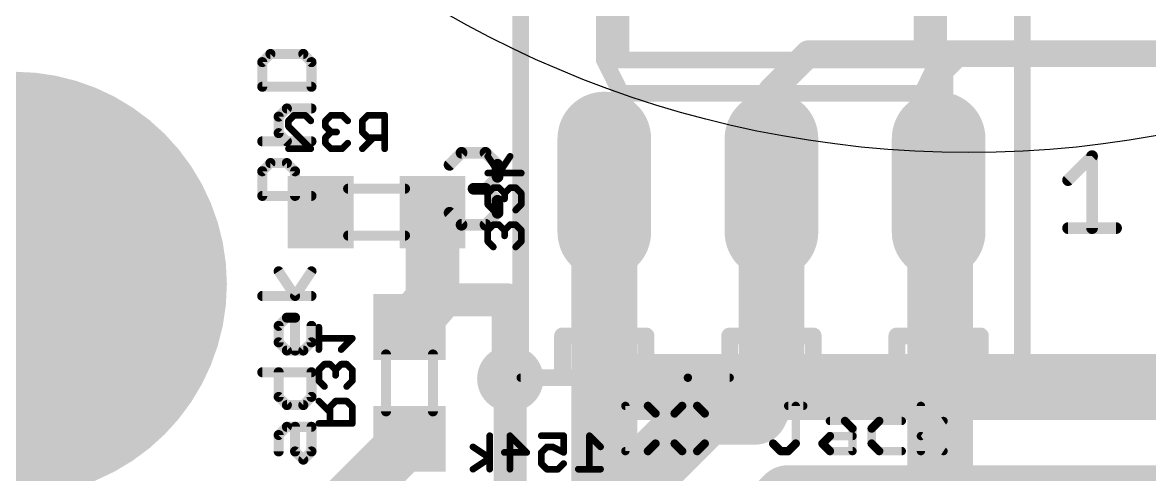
# Model space of a CAD drawing. Header units: inches. Extents: x -5 to 142, y -3 to 122.
# Drawn here: x 6.62 to 23.74, y 73.11 to 79.97 of the extents above; entities that cross this region are included whole.
import ezdxf

# ---------------------------------------------------------------- set-up
doc = ezdxf.new("R2010")
doc.units = ezdxf.units.IN
doc.header["$MEASUREMENT"] = 0
for name, color, linetype in [('1', 22, 'Continuous'), ('15', 22, 'Continuous'), ('16', 175, 'Continuous'), ('17', 82, 'Continuous'), ('18', 82, 'Continuous'), ('2', 175, 'Continuous'), ('21', 253, 'Continuous'), ('26', 253, 'Continuous'), ('27', 253, 'Continuous'), ('28', 253, 'Continuous'), ('51', 253, 'Continuous'), ('52', 253, 'Continuous')]:
    doc.layers.add(name, color=color, linetype=linetype)

# ---------------------------------------------------------------- blocks, each defined once
blk = doc.blocks.new('RECT')
blk.add_solid([(-0.5, -0.5), (0.5, -0.5), (-0.5, 0.5), (0.5, 0.5)])
blk = doc.blocks.new('LONGP100')
at = {"const_width": 1}
blk.add_lwpolyline([(-0.5, 0), (0.5, 0)], dxfattribs=at)
at = {"const_width": 0.5}
for points in [[(-0.5, 0.25, 1), (-0.5, -0.25)], [(0.5, -0.25, 1), (0.5, 0.25)]]:
    blk.add_lwpolyline(points, format="xyb", dxfattribs=at)
blk = doc.blocks.new('ROUNDP')
at = {"const_width": 0.5}
blk.add_lwpolyline([(0, -0.25, 1), (0, 0.25, 1), (0, -0.25)], format="xyb", dxfattribs=at)
blk = doc.blocks.new('ROUNDV')
at = {"const_width": 0.5}
blk.add_lwpolyline([(0, -0.25, 1), (0, 0.25, 1), (0, -0.25)], format="xyb", dxfattribs=at)

msp = doc.modelspace()

# ---------------------------------------------------------------- linework, layer by layer
msp.add_circle((21, 94), 16)
at = {"layer": '1', "const_width": 1}
for points in [[(15.46, 77.5), (15.46, 74.25)], [(15.6475, 74.4375), (15.46, 74.25)], [(39.1875, 74.4375), (15.6475, 74.4375)], [(15.46, 74.25), (15.46, 41.165)], [(18.25, 72.75), (18, 72.5)], [(31.4375, 72.75), (18.25, 72.75)]]:
    msp.add_lwpolyline(points, dxfattribs=at)
at = {"layer": '1', "const_width": 0.5}
for points in [[(15.71, 77.5, 1), (15.21, 77.5)], [(15.6475, 74.6875, 1), (15.6475, 74.1875)], [(15.8243, 74.2607, 1), (15.4707, 74.6143)], [(15.71, 74.25, 1), (15.21, 74.25)], [(15.2832, 74.4268, 1), (15.6368, 74.0732)], [(15.21, 74.25, 1), (15.71, 74.25)], [(18.25, 73, 1), (18.25, 72.5)], [(18.4268, 72.5732, 1), (18.0732, 72.9268)]]:
    msp.add_lwpolyline(points, format="xyb", dxfattribs=at)
at = {"layer": '15'}
for points, const_width in [([(20.8125, 79.5), (20.5625, 79.25)], 0.4064), ([(45.875, 79.5), (20.8125, 79.5)], 0.4064), ([(20.5625, 79.25), (20.5625, 77.5225)], 0.4064), ([(20.5625, 77.5225), (20.54, 77.5)], 0.4064), ([(14.0312, 66.7188), (14.0312, 74.5625)], 0.5)]:
    msp.add_lwpolyline(points, dxfattribs=dict(at, const_width=const_width))
for points, const_width in [([(20.8125, 79.6016, 1), (20.8125, 79.3984)], 0.2032), ([(20.8843, 79.4282, 1), (20.7407, 79.5718)], 0.2032), ([(20.6641, 79.25, 1), (20.4609, 79.25)], 0.2032), ([(20.4907, 79.3218, 1), (20.6343, 79.1782)], 0.2032), ([(20.4682, 77.5718, 1), (20.6118, 77.4282)], 0.2032), ([(20.4609, 77.5225, 1), (20.6641, 77.5225)], 0.2032), ([(20.6343, 77.4507, 1), (20.4907, 77.5943)], 0.2032), ([(14.1562, 74.5625, 1), (13.9062, 74.5625)], 0.25)]:
    msp.add_lwpolyline(points, format="xyb", dxfattribs=dict(at, const_width=const_width))
at = {"layer": '16'}
for points, const_width in [([(12.85, 77.0938), (12.85, 75.7625)], 0.8128), ([(12.85, 75.7625), (12.5, 75.35)], 0.8128), ([(13.9813, 75.7625), (12.85, 75.7625)], 0.5), ([(14, 75.6875), (13.9813, 75.7625)], 0.5), ([(14, 74.5938), (14, 75.6875)], 0.5), ([(14.0312, 74.5625), (14, 74.5938)], 0.5), ([(11.25, 72.4), (12.5, 73.65)], 0.8128)]:
    msp.add_lwpolyline(points, dxfattribs=dict(at, const_width=const_width))
for points, const_width in [([(13.0532, 77.0938, 1), (12.6468, 77.0938)], 0.4064), ([(13.0049, 75.631, 1), (12.6951, 75.894)], 0.4064), ([(12.6468, 75.7625, 1), (13.0532, 75.7625)], 0.4064), ([(12.85, 75.8875, 1), (12.85, 75.6375)], 0.25), ([(14.1025, 75.7928, 1), (13.86, 75.7322)], 0.25), ([(14.125, 75.6875, 1), (13.875, 75.6875)], 0.25), ([(13.9813, 75.6375, 1), (13.9813, 75.8875)], 0.25), ([(12.3451, 75.4815, 1), (12.6549, 75.2185)], 0.4064), ([(13.8787, 75.6572, 1), (14.1213, 75.7178)], 0.25), ([(14.0884, 74.6821, 1), (13.9116, 74.5054)], 0.25), ([(13.875, 74.5938, 1), (14.125, 74.5938)], 0.25), ([(13.9429, 74.4741, 1), (14.1196, 74.6509)], 0.25), ([(12.6437, 73.5063, 1), (12.3563, 73.7937)], 0.4064)]:
    msp.add_lwpolyline(points, format="xyb", dxfattribs=dict(at, const_width=const_width))
at = {"layer": '2'}
for points, const_width in [([(18, 78.9375), (18.5625, 79.5)], 0.4064), ([(18.5625, 79.5), (45.875, 79.5)], 0.4064), ([(18, 78.9375), (18, 77.5)], 0.4064), ([(18, 74.5625), (18, 77.5)], 1), ([(20.5625, 77.4775), (20.54, 77.5)], 1), ([(20.5625, 64.4375), (20.5625, 77.4775)], 1), ([(17.75, 74.0625), (18, 74.5625)], 1), ([(10.04, 67.1025), (17, 74.0625)], 1), ([(17, 74.0625), (17.75, 74.0625)], 1)]:
    msp.add_lwpolyline(points, dxfattribs=dict(at, const_width=const_width))
for points, const_width in [([(18.5625, 79.6016, 1), (18.5625, 79.3984)], 0.2032), ([(18.6343, 79.4282, 1), (18.4907, 79.5718)], 0.2032), ([(18.1016, 78.9375, 1), (17.8984, 78.9375)], 0.2032), ([(17.9282, 79.0093, 1), (18.0718, 78.8657)], 0.2032), ([(18.25, 77.5, 1), (17.75, 77.5)], 0.5), ([(20.7168, 77.6768, 1), (20.3632, 77.3232)], 0.5), ([(20.8125, 77.4775, 1), (20.3125, 77.4775)], 0.5), ([(20.3857, 77.3007, 1), (20.7393, 77.6543)], 0.5), ([(17.8984, 77.5, 1), (18.1016, 77.5)], 0.2032), ([(18.2236, 74.4507, 1), (17.7764, 74.6743)], 0.5), ([(17.75, 74.5625, 1), (18.25, 74.5625)], 0.5), ([(17, 74.3125, 1), (17, 73.8125)], 0.5), ([(17.1768, 73.8857, 1), (16.8232, 74.2393)], 0.5), ([(17.75, 73.8125, 1), (17.75, 74.3125)], 0.5), ([(17.5264, 74.1743, 1), (17.9736, 73.9507)], 0.5)]:
    msp.add_lwpolyline(points, format="xyb", dxfattribs=dict(at, const_width=const_width))
at = {"layer": '21'}
for points, const_width in [([(14.19, 77.5), (14.19, 80.421)], 0.254), ([(15.46, 79.405), (15.46, 80.421)], 0.254), ([(15.714, 80.421), (15.714, 79.405)], 0.254), ([(20.286, 80.421), (20.286, 79.405)], 0.254), ([(20.54, 79.405), (20.54, 80.421)], 0.254), ([(21.81, 77.5), (21.81, 80.421)], 0.254), ([(15.46, 79.405), (15.714, 79.405)], 0.254), ([(15.46, 79.405), (15.714, 78.897)], 0.254), ([(15.714, 79.405), (20.286, 79.405)], 0.254), ([(20.286, 79.405), (20.54, 79.405)], 0.254), ([(20.286, 78.897), (20.54, 79.405)], 0.254), ([(15.714, 78.897), (20.286, 78.897)], 0.254), ([(13.109, 77.8125), (13.2912, 77.9947)], 0.1778), ([(13.2912, 77.9947), (13.6556, 77.9947)], 0.1778), ([(13.6556, 77.9947), (13.8378, 77.8125)], 0.1778), ([(22.507, 77.5796), (22.8714, 77.9439)], 0.1778), ([(22.8714, 77.9439), (22.8714, 76.8508)], 0.1778), ([(13.8378, 77.8125), (13.8378, 77.6304)], 0.1778), ([(13.8378, 77.6304), (13.6556, 77.4482)], 0.1778), ([(14.19, 77.5), (14.19, 74.579)], 0.254), ([(21.81, 77.5), (21.81, 74.579)], 0.254), ([(13.6556, 77.4482), (13.4734, 77.4482)], 0.1778), ([(13.6556, 77.4482), (13.8378, 77.266)], 0.1778), ([(13.8378, 77.266), (13.8378, 77.0838)], 0.1778), ([(13.2912, 76.9016), (13.109, 77.0838)], 0.1778), ([(13.8378, 77.0838), (13.6556, 76.9016)], 0.1778), ([(13.6556, 76.9016), (13.2912, 76.9016)], 0.1778), ([(22.507, 76.8508), (23.2358, 76.8508)], 0.1778), ([(14.825, 74.579), (14.825, 75.214)], 0.254), ([(14.825, 75.214), (16.095, 75.214)], 0.254), ([(16.095, 75.214), (16.095, 74.579)], 0.254), ([(17.365, 74.579), (17.365, 75.214)], 0.254), ([(17.365, 75.214), (18.635, 75.214)], 0.254), ([(18.635, 75.214), (18.635, 74.579)], 0.254), ([(19.905, 74.579), (19.905, 75.214)], 0.254), ([(19.905, 75.214), (21.175, 75.214)], 0.254), ([(21.175, 75.214), (21.175, 74.579)], 0.254), ([(14.444, 74.579), (14.825, 74.579)], 0.254), ([(16.095, 74.579), (14.825, 74.579)], 0.254), ([(16.095, 74.579), (17.365, 74.579)], 0.254), ([(18.635, 74.579), (17.365, 74.579)], 0.254), ([(18.635, 74.579), (19.905, 74.579)], 0.254), ([(21.175, 74.579), (19.905, 74.579)], 0.254), ([(21.175, 74.579), (21.81, 74.579)], 0.254), ([(14.19, 74.579), (16.73, 74.579)], 0.127), ([(17.365, 74.579), (16.73, 74.579)], 0.127)]:
    msp.add_lwpolyline(points, dxfattribs=dict(at, const_width=const_width))
for points, const_width in [([(15.46, 79.4685, 1), (15.46, 79.3415)], 0.127), ([(15.5168, 79.4334, 1), (15.4032, 79.3766)], 0.127), ([(15.3965, 79.405, 1), (15.5235, 79.405)], 0.127), ([(15.714, 79.4685, 1), (15.714, 79.3415)], 0.127), ([(15.6505, 79.405, 1), (15.7775, 79.405)], 0.127), ([(15.714, 79.3415, 1), (15.714, 79.4685)], 0.127), ([(20.286, 79.4685, 1), (20.286, 79.3415)], 0.127), ([(20.2225, 79.405, 1), (20.3495, 79.405)], 0.127), ([(20.286, 79.3415, 1), (20.286, 79.4685)], 0.127), ([(20.4765, 79.405, 1), (20.6035, 79.405)], 0.127), ([(20.5968, 79.3766, 1), (20.4832, 79.4334)], 0.127), ([(20.54, 79.3415, 1), (20.54, 79.4685)], 0.127), ([(15.714, 78.9605, 1), (15.714, 78.8335)], 0.127), ([(15.6572, 78.8686, 1), (15.7708, 78.9254)], 0.127), ([(20.2292, 78.9254, 1), (20.3428, 78.8686)], 0.127), ([(20.286, 78.8335, 1), (20.286, 78.9605)], 0.127), ([(13.2912, 78.0392, 1), (13.2912, 77.9503)], 0.0889), ([(13.3226, 77.9633, 1), (13.2598, 78.0262)], 0.0889), ([(13.687, 78.0262, 1), (13.6241, 77.9633)], 0.0889), ([(13.6556, 77.9503, 1), (13.6556, 78.0392)], 0.0889), ([(22.9158, 77.9439, 1), (22.8269, 77.9439)], 0.0889), ([(22.9028, 77.9125, 1), (22.8399, 77.9754)], 0.0889), ([(13.0776, 77.844, 1), (13.1404, 77.7811)], 0.0889), ([(13.8822, 77.8125, 1), (13.7933, 77.8125)], 0.0889), ([(13.8063, 77.7811, 1), (13.8692, 77.844)], 0.0889), ([(13.7933, 77.6304, 1), (13.8822, 77.6304)], 0.0889), ([(13.8692, 77.5989, 1), (13.8063, 77.6618)], 0.0889), ([(14.2535, 77.5, 1), (14.1265, 77.5)], 0.127), ([(21.8735, 77.5, 1), (21.7465, 77.5)], 0.127), ([(22.4756, 77.611, 1), (22.5384, 77.5481)], 0.0889), ([(13.4734, 77.4926, 1), (13.4734, 77.4037)], 0.0889), ([(13.687, 77.4796, 1), (13.6241, 77.4167)], 0.0889), ([(13.6241, 77.4796, 1), (13.687, 77.4167)], 0.0889), ([(13.6556, 77.4037, 1), (13.6556, 77.4926)], 0.0889), ([(14.1265, 77.5, 1), (14.2535, 77.5)], 0.127), ([(21.7465, 77.5, 1), (21.8735, 77.5)], 0.127), ([(13.8822, 77.266, 1), (13.7933, 77.266)], 0.0889), ([(13.8063, 77.2345, 1), (13.8692, 77.2974)], 0.0889), ([(13.1404, 77.1152, 1), (13.0776, 77.0524)], 0.0889), ([(13.7933, 77.0838, 1), (13.8822, 77.0838)], 0.0889), ([(13.8692, 77.0524, 1), (13.8063, 77.1152)], 0.0889), ([(13.2912, 76.946, 1), (13.2912, 76.8572)], 0.0889), ([(13.2598, 76.8702, 1), (13.3226, 76.933)], 0.0889), ([(13.6241, 76.933, 1), (13.687, 76.8702)], 0.0889), ([(13.6556, 76.8572, 1), (13.6556, 76.946)], 0.0889), ([(22.507, 76.8952, 1), (22.507, 76.8064)], 0.0889), ([(22.8269, 76.8508, 1), (22.9158, 76.8508)], 0.0889), ([(23.2358, 76.8064, 1), (23.2358, 76.8952)], 0.0889), ([(14.8885, 75.214, 1), (14.7615, 75.214)], 0.127), ([(14.825, 75.2775, 1), (14.825, 75.1505)], 0.127), ([(16.1585, 75.214, 1), (16.0315, 75.214)], 0.127), ([(16.095, 75.1505, 1), (16.095, 75.2775)], 0.127), ([(17.4285, 75.214, 1), (17.3015, 75.214)], 0.127), ([(17.365, 75.2775, 1), (17.365, 75.1505)], 0.127), ([(18.6985, 75.214, 1), (18.5715, 75.214)], 0.127), ([(18.635, 75.1505, 1), (18.635, 75.2775)], 0.127), ([(19.9685, 75.214, 1), (19.8415, 75.214)], 0.127), ([(19.905, 75.2775, 1), (19.905, 75.1505)], 0.127), ([(21.2385, 75.214, 1), (21.1115, 75.214)], 0.127), ([(21.175, 75.1505, 1), (21.175, 75.2775)], 0.127), ([(14.444, 74.6425, 1), (14.444, 74.5155)], 0.127), ([(14.825, 74.6425, 1), (14.825, 74.5155)], 0.127), ([(14.825, 74.5155, 1), (14.825, 74.6425)], 0.127), ([(16.095, 74.6425, 1), (16.095, 74.5155)], 0.127), ([(16.095, 74.5155, 1), (16.095, 74.6425)], 0.127), ([(17.365, 74.6425, 1), (17.365, 74.5155)], 0.127), ([(17.365, 74.5155, 1), (17.365, 74.6425)], 0.127), ([(18.635, 74.6425, 1), (18.635, 74.5155)], 0.127), ([(18.635, 74.5155, 1), (18.635, 74.6425)], 0.127), ([(19.905, 74.6425, 1), (19.905, 74.5155)], 0.127), ([(19.905, 74.5155, 1), (19.905, 74.6425)], 0.127), ([(21.175, 74.6425, 1), (21.175, 74.5155)], 0.127), ([(21.175, 74.5155, 1), (21.175, 74.6425)], 0.127), ([(21.81, 74.5155, 1), (21.81, 74.6425)], 0.127), ([(14.1265, 74.579, 1), (14.2535, 74.579)], 0.127), ([(14.19, 74.6108, 1), (14.19, 74.5472)], 0.0635), ([(14.7615, 74.579, 1), (14.8885, 74.579)], 0.127), ([(16.0315, 74.579, 1), (16.1585, 74.579)], 0.127), ([(16.73, 74.6108, 1), (16.73, 74.5472)], 0.0635), ([(16.73, 74.5472, 1), (16.73, 74.6108)], 0.0635), ([(17.3015, 74.579, 1), (17.4285, 74.579)], 0.127), ([(17.365, 74.5472, 1), (17.365, 74.6108)], 0.0635), ([(18.5715, 74.579, 1), (18.6985, 74.579)], 0.127), ([(19.8415, 74.579, 1), (19.9685, 74.579)], 0.127), ([(21.1115, 74.579, 1), (21.2385, 74.579)], 0.127), ([(21.7465, 74.579, 1), (21.8735, 74.579)], 0.127)]:
    msp.add_lwpolyline(points, format="xyb", dxfattribs=dict(at, const_width=const_width))
at = {"layer": '26', "const_width": 0.1016}
for points in [[(10.6616, 78.4799), (10.7463, 78.5646)], [(10.7463, 78.5646), (10.9158, 78.5646)], [(10.9158, 78.5646), (11.0005, 78.4799)], [(11.3076, 78.5646), (11.2229, 78.4799)], [(11.4771, 78.5646), (11.3076, 78.5646)], [(11.5618, 78.4799), (11.4771, 78.5646)], [(11.8689, 78.5646), (11.7842, 78.4799)], [(12.1231, 78.5646), (11.8689, 78.5646)], [(12.1231, 78.0562), (12.1231, 78.5646)], [(10.6616, 78.3952), (10.6616, 78.4799)], [(11.0005, 78.0562), (10.6616, 78.3952)], [(11.2229, 78.4799), (11.2229, 78.3952)], [(11.2229, 78.3952), (11.3076, 78.3104)], [(11.7842, 78.4799), (11.7842, 78.3104)], [(11.3076, 78.3104), (11.2229, 78.2257)], [(11.2229, 78.2257), (11.2229, 78.1409)], [(11.3076, 78.3104), (11.3923, 78.3104)], [(11.7842, 78.3104), (11.8689, 78.2257)], [(11.9537, 78.2257), (11.7842, 78.0562)], [(11.8689, 78.2257), (12.1231, 78.2257)], [(10.6616, 78.0562), (11.0005, 78.0562)], [(11.2229, 78.1409), (11.3076, 78.0562)], [(11.3076, 78.0562), (11.4771, 78.0562)], [(11.4771, 78.0562), (11.5618, 78.1409)], [(11.1233, 75.0072), (11.1233, 75.3461)], [(11.6317, 75.1766), (11.1233, 75.1766)], [(11.4623, 75.0072), (11.6317, 75.1766)], [(11.208, 74.7848), (11.1233, 74.7001)], [(11.2928, 74.7848), (11.208, 74.7848)], [(11.3775, 74.7001), (11.2928, 74.7848)], [(11.4623, 74.7848), (11.3775, 74.7001)], [(11.547, 74.7848), (11.4623, 74.7848)], [(11.6317, 74.7001), (11.547, 74.7848)], [(11.1233, 74.7001), (11.1233, 74.5306)], [(11.3775, 74.7001), (11.3775, 74.6153)], [(11.6317, 74.5306), (11.6317, 74.7001)], [(11.1233, 74.5306), (11.208, 74.4459)], [(11.547, 74.4459), (11.6317, 74.5306)], [(11.2928, 74.054), (11.1233, 74.2235)], [(11.3775, 74.2235), (11.2928, 74.1388)], [(11.2928, 74.1388), (11.2928, 73.8846)], [(11.547, 74.2235), (11.3775, 74.2235)], [(11.6317, 74.1388), (11.547, 74.2235)], [(11.6317, 73.8846), (11.6317, 74.1388)], [(11.1233, 73.8846), (11.6317, 73.8846)]]:
    msp.add_lwpolyline(points, dxfattribs=at)
at = {"layer": '26', "const_width": 0.0508}
for points in [[(10.7463, 78.59, 1), (10.7463, 78.5392)], [(10.7643, 78.5467, 1), (10.7283, 78.5826)], [(10.9337, 78.5826, 1), (10.8978, 78.5467)], [(10.9158, 78.5392, 1), (10.9158, 78.59)], [(11.3076, 78.59, 1), (11.3076, 78.5392)], [(11.3256, 78.5467, 1), (11.2896, 78.5826)], [(11.495, 78.5826, 1), (11.4591, 78.5467)], [(11.4771, 78.5392, 1), (11.4771, 78.59)], [(11.8689, 78.59, 1), (11.8689, 78.5392)], [(11.8869, 78.5467, 1), (11.851, 78.5826)], [(12.1485, 78.5646, 1), (12.0977, 78.5646)], [(12.1231, 78.5392, 1), (12.1231, 78.59)], [(10.6436, 78.4979, 1), (10.6795, 78.4619)], [(10.687, 78.4799, 1), (10.6362, 78.4799)], [(10.6795, 78.4131, 1), (10.6436, 78.3772)], [(10.9826, 78.4619, 1), (11.0185, 78.4979)], [(11.2049, 78.4979, 1), (11.2408, 78.4619)], [(11.2483, 78.4799, 1), (11.1975, 78.4799)], [(11.2408, 78.4131, 1), (11.2049, 78.3772)], [(11.5439, 78.4619, 1), (11.5798, 78.4979)], [(11.7662, 78.4979, 1), (11.8021, 78.4619)], [(11.8096, 78.4799, 1), (11.7588, 78.4799)], [(10.6362, 78.3952, 1), (10.687, 78.3952)], [(11.1975, 78.3952, 1), (11.2483, 78.3952)], [(11.2483, 78.2257, 1), (11.1975, 78.2257)], [(11.2049, 78.2436, 1), (11.2408, 78.2077)], [(11.3076, 78.3358, 1), (11.3076, 78.285)], [(11.3256, 78.2925, 1), (11.2896, 78.3284)], [(11.2896, 78.2925, 1), (11.3256, 78.3284)], [(11.3923, 78.285, 1), (11.3923, 78.3358)], [(11.8021, 78.3284, 1), (11.7662, 78.2925)], [(11.7588, 78.3104, 1), (11.8096, 78.3104)], [(11.8689, 78.2511, 1), (11.8689, 78.2003)], [(11.851, 78.2077, 1), (11.8869, 78.2436)], [(11.9716, 78.2077, 1), (11.9357, 78.2436)], [(12.1231, 78.2003, 1), (12.1231, 78.2511)], [(10.6616, 78.0816, 1), (10.6616, 78.0308)], [(10.9826, 78.0382, 1), (11.0185, 78.0742)], [(11.0005, 78.0308, 1), (11.0005, 78.0816)], [(11.2408, 78.1589, 1), (11.2049, 78.123)], [(11.1975, 78.1409, 1), (11.2483, 78.1409)], [(11.3076, 78.0816, 1), (11.3076, 78.0308)], [(11.2896, 78.0382, 1), (11.3256, 78.0742)], [(11.4591, 78.0742, 1), (11.495, 78.0382)], [(11.4771, 78.0308, 1), (11.4771, 78.0816)], [(11.5798, 78.123, 1), (11.5439, 78.1589)], [(11.7662, 78.0742, 1), (11.8021, 78.0382)], [(12.0977, 78.0562, 1), (12.1485, 78.0562)], [(11.1487, 75.3461, 1), (11.0979, 75.3461)], [(11.1233, 75.202, 1), (11.1233, 75.1512)], [(11.6497, 75.1587, 1), (11.6138, 75.1946)], [(11.6317, 75.1512, 1), (11.6317, 75.202)], [(11.0979, 75.0072, 1), (11.1487, 75.0072)], [(11.4443, 75.0251, 1), (11.4802, 74.9892)], [(11.208, 74.8102, 1), (11.208, 74.7594)], [(11.226, 74.7669, 1), (11.1901, 74.8028)], [(11.3107, 74.8028, 1), (11.2748, 74.7669)], [(11.2928, 74.7594, 1), (11.2928, 74.8102)], [(11.4623, 74.8102, 1), (11.4623, 74.7594)], [(11.4802, 74.7669, 1), (11.4443, 74.8028)], [(11.565, 74.8028, 1), (11.529, 74.7669)], [(11.547, 74.7594, 1), (11.547, 74.8102)], [(11.1487, 74.7001, 1), (11.0979, 74.7001)], [(11.1053, 74.718, 1), (11.1413, 74.6821)], [(11.4029, 74.7001, 1), (11.3521, 74.7001)], [(11.3596, 74.718, 1), (11.3955, 74.6821)], [(11.3596, 74.6821, 1), (11.3955, 74.718)], [(11.6571, 74.7001, 1), (11.6063, 74.7001)], [(11.6138, 74.6821, 1), (11.6497, 74.718)], [(11.1413, 74.5486, 1), (11.1053, 74.5126)], [(11.0979, 74.5306, 1), (11.1487, 74.5306)], [(11.1901, 74.4279, 1), (11.226, 74.4638)], [(11.3521, 74.6153, 1), (11.4029, 74.6153)], [(11.529, 74.4638, 1), (11.565, 74.4279)], [(11.6063, 74.5306, 1), (11.6571, 74.5306)], [(11.6497, 74.5126, 1), (11.6138, 74.5486)], [(11.1413, 74.2415, 1), (11.1053, 74.2055)], [(11.3182, 74.1388, 1), (11.2674, 74.1388)], [(11.2748, 74.1567, 1), (11.3107, 74.1208)], [(11.3775, 74.2489, 1), (11.3775, 74.1981)], [(11.3955, 74.2055, 1), (11.3596, 74.2415)], [(11.565, 74.2415, 1), (11.529, 74.2055)], [(11.547, 74.1981, 1), (11.547, 74.2489)], [(11.6571, 74.1388, 1), (11.6063, 74.1388)], [(11.6138, 74.1208, 1), (11.6497, 74.1567)], [(11.2748, 74.0361, 1), (11.3107, 74.072)], [(11.1233, 73.91, 1), (11.1233, 73.8592)], [(11.2674, 73.8846, 1), (11.3182, 73.8846)], [(11.6063, 73.8846, 1), (11.6571, 73.8846)], [(11.6317, 73.8592, 1), (11.6317, 73.91)]]:
    msp.add_lwpolyline(points, format="xyb", dxfattribs=at)
at = {"layer": '27', "const_width": 0.0635}
for points in [[(15.8122, 74.151, 1), (15.7486, 74.151)], [(15.7804, 74.1827, 1), (15.7804, 74.1192)], [(16.146, 74.1734, 1), (16.1011, 74.1285)], [(16.1236, 74.1192, 1), (16.1236, 74.1827)], [(16.6432, 74.1827, 1), (16.6432, 74.1192)], [(16.6657, 74.1285, 1), (16.6208, 74.1734)], [(16.8945, 74.1734, 1), (16.8496, 74.1285)], [(16.872, 74.1192, 1), (16.872, 74.1827)], [(18.2544, 74.1827, 1), (18.2544, 74.1192)], [(18.4006, 74.151, 1), (18.3371, 74.151)], [(18.4832, 74.1192, 1), (18.4832, 74.1827)], [(20.3026, 74.151, 1), (20.2391, 74.151)], [(16.2697, 74.0366, 1), (16.2062, 74.0366)], [(16.2155, 74.0141, 1), (16.2604, 74.059)], [(16.5606, 74.0366, 1), (16.4971, 74.0366)], [(16.5064, 74.059, 1), (16.5513, 74.0141)], [(16.964, 74.0141, 1), (17.0089, 74.059)], [(18.8885, 73.9539, 1), (18.8885, 73.8904)], [(19.1397, 73.9446, 1), (19.0948, 73.8997)], [(19.1173, 73.8904, 1), (19.1173, 73.9539)], [(19.6369, 73.9539, 1), (19.6369, 73.8904)], [(19.6593, 73.8997, 1), (19.6144, 73.9446)], [(19.9801, 73.8904, 1), (19.9801, 73.9539)], [(20.6317, 73.8958, 1), (20.5965, 73.9486)], [(19.2634, 73.8078, 1), (19.1999, 73.8078)], [(19.2092, 73.7853, 1), (19.2541, 73.8302)], [(19.5542, 73.8078, 1), (19.4907, 73.8078)], [(19.5, 73.8302, 1), (19.5449, 73.7853)], [(16.2604, 73.5565, 1), (16.2155, 73.6014)], [(16.5513, 73.6014, 1), (16.5064, 73.5565)], [(17.0089, 73.5565, 1), (16.964, 73.6014)], [(18.0481, 73.6014, 1), (18.0032, 73.5565)], [(18.3913, 73.5565, 1), (18.3464, 73.6014)], [(18.7965, 73.6014, 1), (18.7516, 73.5565)], [(18.7516, 73.6014, 1), (18.7965, 73.5565)], [(18.8885, 73.7251, 1), (18.8885, 73.6616)], [(18.9109, 73.6709, 1), (18.866, 73.7158)], [(19.2317, 73.6616, 1), (19.2317, 73.7251)], [(19.5449, 73.6014, 1), (19.5, 73.5565)], [(20.2885, 73.7198, 1), (20.2533, 73.667)], [(20.2533, 73.7198, 1), (20.2885, 73.667)], [(15.7486, 73.4646, 1), (15.8122, 73.4646)], [(15.7804, 73.4964, 1), (15.7804, 73.4329)], [(16.1011, 73.4871, 1), (16.146, 73.4421)], [(16.1236, 73.4329, 1), (16.1236, 73.4964)], [(16.2062, 73.579, 1), (16.2697, 73.579)], [(16.4971, 73.579, 1), (16.5606, 73.579)], [(16.6432, 73.4964, 1), (16.6432, 73.4329)], [(16.6208, 73.4421, 1), (16.6657, 73.4871)], [(16.8496, 73.4871, 1), (16.8945, 73.4421)], [(16.872, 73.4329, 1), (16.872, 73.4964)], [(18.14, 73.4964, 1), (18.14, 73.4329)], [(18.1176, 73.4421, 1), (18.1625, 73.4871)], [(18.232, 73.4871, 1), (18.2769, 73.4421)], [(18.2544, 73.4329, 1), (18.2544, 73.4964)], [(18.3371, 73.579, 1), (18.4006, 73.579)], [(18.8885, 73.4964, 1), (18.8885, 73.4329)], [(18.866, 73.4421, 1), (18.9109, 73.4871)], [(19.1999, 73.4646, 1), (19.2634, 73.4646)], [(19.2317, 73.4329, 1), (19.2317, 73.4964)], [(19.4907, 73.579, 1), (19.5542, 73.579)], [(19.6369, 73.4964, 1), (19.6369, 73.4329)], [(19.6144, 73.4421, 1), (19.6593, 73.4871)], [(19.9801, 73.4329, 1), (19.9801, 73.4964)], [(20.2391, 73.4646, 1), (20.3026, 73.4646)], [(20.5965, 73.4382, 1), (20.6317, 73.491)]]:
    msp.add_lwpolyline(points, format="xyb", dxfattribs=at)
at = {"layer": '27', "const_width": 0.127}
for points in [[(15.7804, 74.151), (15.7804, 73.4646)], [(16.1236, 74.151), (15.7804, 74.151)], [(16.238, 74.0366), (16.1236, 74.151)], [(16.6432, 74.151), (16.5288, 74.0366)], [(16.872, 74.151), (16.6432, 74.151)], [(16.9864, 74.0366), (16.872, 74.151)], [(18.2544, 74.151), (18.4832, 74.151)], [(18.3688, 73.579), (18.3688, 74.151)], [(20.2709, 73.4646), (20.2709, 74.151)], [(16.238, 73.579), (16.238, 74.0366)], [(16.5288, 74.0366), (16.5288, 73.579)], [(18.8885, 73.9222), (19.1173, 73.9222)], [(19.1173, 73.9222), (19.2317, 73.8078)], [(19.6369, 73.9222), (19.5225, 73.8078)], [(19.9801, 73.9222), (19.6369, 73.9222)], [(20.2709, 73.6934), (20.6141, 73.9222)], [(19.2317, 73.8078), (19.2317, 73.4646)], [(19.5225, 73.8078), (19.5225, 73.579)], [(16.1236, 73.4646), (16.238, 73.579)], [(16.5288, 73.579), (16.6432, 73.4646)], [(16.872, 73.4646), (16.9864, 73.579)], [(18.0256, 73.579), (18.14, 73.4646)], [(18.2544, 73.4646), (18.3688, 73.579)], [(18.7741, 73.579), (18.8885, 73.6934)], [(18.8885, 73.4646), (18.7741, 73.579)], [(18.8885, 73.6934), (19.2317, 73.6934)], [(19.5225, 73.579), (19.6369, 73.4646)], [(20.6141, 73.4646), (20.2709, 73.6934)], [(15.7804, 73.4646), (16.1236, 73.4646)], [(16.6432, 73.4646), (16.872, 73.4646)], [(18.14, 73.4646), (18.2544, 73.4646)], [(19.2317, 73.4646), (18.8885, 73.4646)], [(19.6369, 73.4646), (19.9801, 73.4646)]]:
    msp.add_lwpolyline(points, dxfattribs=at)
at = {"layer": '28', "const_width": 0.0508}
for points in [[(13.7111, 77.9551, 1), (13.6688, 77.9269)], [(14.05, 77.9269, 1), (14.0078, 77.9551)], [(13.69, 77.7122, 1), (13.69, 77.6614)], [(14.1984, 77.6614, 1), (14.1984, 77.7122)], [(13.8383, 77.7009, 1), (13.8806, 77.6727)], [(13.8383, 77.6727, 1), (13.8806, 77.7009)], [(13.672, 77.3977, 1), (13.7079, 77.3617)], [(13.7154, 77.3797, 1), (13.6646, 77.3797)], [(13.7747, 77.4898, 1), (13.7747, 77.439)], [(13.7926, 77.4465, 1), (13.7567, 77.4824)], [(13.8774, 77.4824, 1), (13.8415, 77.4465)], [(13.8594, 77.439, 1), (13.8594, 77.4898)], [(13.9262, 77.3977, 1), (13.9621, 77.3617)], [(13.9696, 77.3797, 1), (13.9188, 77.3797)], [(13.9262, 77.3617, 1), (13.9621, 77.3977)], [(14.0289, 77.4898, 1), (14.0289, 77.439)], [(14.0469, 77.4465, 1), (14.0109, 77.4824)], [(14.1316, 77.4824, 1), (14.0957, 77.4465)], [(14.1136, 77.439, 1), (14.1136, 77.4898)], [(14.2238, 77.3797, 1), (14.173, 77.3797)], [(14.1804, 77.3617, 1), (14.2163, 77.3977)], [(13.7079, 77.2282, 1), (13.672, 77.1923)], [(13.6646, 77.2102, 1), (13.7154, 77.2102)], [(13.9188, 77.295, 1), (13.9696, 77.295)], [(14.173, 77.2102, 1), (14.2238, 77.2102)], [(14.2163, 77.1923, 1), (14.1804, 77.2282)], [(13.7567, 77.1075, 1), (13.7926, 77.1434)], [(14.0957, 77.1434, 1), (14.1316, 77.1075)], [(13.7747, 76.9285, 1), (13.7747, 76.8777)], [(13.7926, 76.8852, 1), (13.7567, 76.9211)], [(13.8774, 76.9211, 1), (13.8415, 76.8852)], [(13.8594, 76.8777, 1), (13.8594, 76.9285)], [(14.0289, 76.9285, 1), (14.0289, 76.8777)], [(14.0469, 76.8852, 1), (14.0109, 76.9211)], [(14.1316, 76.9211, 1), (14.0957, 76.8852)], [(14.1136, 76.8777, 1), (14.1136, 76.9285)], [(13.7154, 76.8184, 1), (13.6646, 76.8184)], [(13.672, 76.8363, 1), (13.7079, 76.8004)], [(13.9696, 76.8184, 1), (13.9188, 76.8184)], [(13.9262, 76.8363, 1), (13.9621, 76.8004)], [(13.9188, 76.7336, 1), (13.9696, 76.7336)], [(13.9262, 76.8004, 1), (13.9621, 76.8363)], [(14.2238, 76.8184, 1), (14.173, 76.8184)], [(14.1804, 76.8004, 1), (14.2163, 76.8363)], [(13.7079, 76.6669, 1), (13.672, 76.6309)], [(13.6646, 76.6489, 1), (13.7154, 76.6489)], [(13.7567, 76.5462, 1), (13.7926, 76.5821)], [(14.0957, 76.5821, 1), (14.1316, 76.5462)], [(14.173, 76.6489, 1), (14.2238, 76.6489)], [(14.2163, 76.6309, 1), (14.1804, 76.6669)], [(13.7449, 73.6984, 1), (13.6941, 73.6984)], [(14.052, 73.6984, 1), (14.0012, 73.6984)], [(14.0445, 73.7163, 1), (14.0086, 73.6804)], [(14.5031, 73.7238, 1), (14.5031, 73.673)], [(14.8675, 73.6984, 1), (14.8167, 73.6984)], [(14.8421, 73.673, 1), (14.8421, 73.7238)], [(15.2593, 73.6984, 1), (15.2085, 73.6984)], [(15.2519, 73.7163, 1), (15.216, 73.6804)], [(13.4793, 73.55, 1), (13.4512, 73.5078)], [(13.9418, 73.4696, 1), (13.9418, 73.4188)], [(14.2628, 73.4262, 1), (14.2987, 73.4621)], [(14.2808, 73.4188, 1), (14.2808, 73.4696)], [(14.5285, 73.4442, 1), (14.4777, 73.4442)], [(14.4852, 73.4621, 1), (14.5211, 73.4262)], [(14.5879, 73.5543, 1), (14.5879, 73.5035)], [(14.6058, 73.5109, 1), (14.5699, 73.5469)], [(14.684, 73.5516, 1), (14.6612, 73.5062)], [(14.6726, 73.5035, 1), (14.6726, 73.5543)], [(14.8167, 73.4442, 1), (14.8675, 73.4442)], [(14.8307, 73.4214, 1), (14.8534, 73.4669)], [(15.3854, 73.5109, 1), (15.4214, 73.5469)], [(13.7336, 73.3383, 1), (13.7054, 73.3806)], [(13.7054, 73.3383, 1), (13.7336, 73.3806)], [(14.4777, 73.2747, 1), (14.5285, 73.2747)], [(14.5211, 73.2926, 1), (14.4852, 73.2567)], [(14.86, 73.2567, 1), (14.8241, 73.2926)], [(13.4512, 73.2111, 1), (13.4793, 73.1688)], [(13.6941, 73.19, 1), (13.7449, 73.19)], [(14.0012, 73.19, 1), (14.052, 73.19)], [(14.5879, 73.2154, 1), (14.5879, 73.1646)], [(14.5699, 73.172, 1), (14.6058, 73.2079)], [(14.7394, 73.2079, 1), (14.7753, 73.172)], [(14.7573, 73.1646, 1), (14.7573, 73.2154)], [(15.0644, 73.2154, 1), (15.0644, 73.1646)], [(15.2085, 73.19, 1), (15.2593, 73.19)], [(15.4034, 73.1646, 1), (15.4034, 73.2154)]]:
    msp.add_lwpolyline(points, format="xyb", dxfattribs=at)
at = {"layer": '28', "const_width": 0.1016}
for points in [[(13.69, 77.941), (13.8594, 77.6868)], [(13.8594, 77.6868), (14.0289, 77.941)], [(13.69, 77.6868), (14.1984, 77.6868)], [(13.7747, 77.4644), (13.69, 77.3797)], [(13.69, 77.3797), (13.69, 77.2102)], [(13.8594, 77.4644), (13.7747, 77.4644)], [(13.9442, 77.3797), (13.8594, 77.4644)], [(14.0289, 77.4644), (13.9442, 77.3797)], [(13.9442, 77.3797), (13.9442, 77.295)], [(14.1136, 77.4644), (14.0289, 77.4644)], [(14.1984, 77.3797), (14.1136, 77.4644)], [(14.1984, 77.2102), (14.1984, 77.3797)], [(13.69, 77.2102), (13.7747, 77.1255)], [(14.1136, 77.1255), (14.1984, 77.2102)], [(13.7747, 76.9031), (13.69, 76.8184)], [(13.8594, 76.9031), (13.7747, 76.9031)], [(13.9442, 76.8184), (13.8594, 76.9031)], [(14.0289, 76.9031), (13.9442, 76.8184)], [(14.1136, 76.9031), (14.0289, 76.9031)], [(14.1984, 76.8184), (14.1136, 76.9031)], [(13.69, 76.8184), (13.69, 76.6489)], [(13.9442, 76.8184), (13.9442, 76.7336)], [(14.1984, 76.6489), (14.1984, 76.8184)], [(13.69, 76.6489), (13.7747, 76.5642)], [(14.1136, 76.5642), (14.1984, 76.6489)], [(13.7195, 73.19), (13.7195, 73.6984)], [(14.0266, 73.19), (14.0266, 73.6984)], [(14.0266, 73.6984), (14.2808, 73.4442)], [(14.5031, 73.6984), (14.8421, 73.6984)], [(14.8421, 73.6984), (14.8421, 73.4442)], [(15.4034, 73.5289), (15.2339, 73.6984)], [(15.2339, 73.6984), (15.2339, 73.19)], [(13.7195, 73.3594), (13.4653, 73.5289)], [(14.2808, 73.4442), (13.9418, 73.4442)], [(14.5879, 73.5289), (14.5031, 73.4442)], [(14.5031, 73.4442), (14.5031, 73.2747)], [(14.6726, 73.5289), (14.5879, 73.5289)], [(14.8421, 73.4442), (14.6726, 73.5289)], [(13.4653, 73.19), (13.7195, 73.3594)], [(14.5031, 73.2747), (14.5879, 73.19)], [(14.7573, 73.19), (14.8421, 73.2747)], [(14.5879, 73.19), (14.7573, 73.19)], [(15.4034, 73.19), (15.0644, 73.19)]]:
    msp.add_lwpolyline(points, dxfattribs=at)
at = {"layer": '51', "const_width": 0.1524}
for points in [[(10.3878, 79.4963), (10.2631, 79.3716)], [(10.8866, 79.4963), (10.3878, 79.4963)], [(11.0113, 79.3716), (10.8866, 79.4963)], [(10.2631, 79.3716), (10.2631, 78.9974)], [(11.0113, 78.9974), (11.0113, 79.3716)], [(10.2631, 78.9974), (11.0113, 78.9974)], [(10.5125, 78.5429), (10.6372, 78.6676)], [(10.5125, 78.2934), (10.5125, 78.5429)], [(10.6372, 78.6676), (11.0113, 78.6676)], [(10.6372, 78.1687), (10.5125, 78.2934)], [(10.2631, 78.1687), (11.0113, 78.1687)], [(10.2631, 77.7141), (10.3878, 77.8389)], [(10.3878, 77.8389), (10.6372, 77.8389)], [(10.6372, 77.8389), (10.7619, 77.7141)], [(10.2631, 77.34), (10.2631, 77.7141)], [(10.7619, 77.7141), (10.7619, 77.34)], [(11.0113, 77.34), (10.2631, 77.34)], [(10.7619, 75.8207), (10.5125, 76.1949)], [(11.0113, 76.1949), (10.7619, 75.8207)], [(11.0113, 75.8207), (10.2631, 75.8207)], [(10.5125, 75.3661), (10.6372, 75.4909)], [(10.6372, 75.4909), (10.7619, 75.4909)], [(10.7619, 75.4909), (10.7619, 74.992)], [(10.5125, 75.1167), (10.5125, 75.3661)], [(11.0113, 75.3661), (11.0113, 75.1167)], [(10.6372, 74.992), (10.5125, 75.1167)], [(11.0113, 75.1167), (10.8866, 74.992)], [(10.8866, 74.992), (10.6372, 74.992)], [(10.2631, 74.6621), (11.0113, 74.6621)], [(10.5125, 74.288), (10.5125, 74.6621)], [(11.0113, 74.6621), (11.0113, 74.288)], [(10.6372, 74.1633), (10.5125, 74.288)], [(11.0113, 74.288), (10.8866, 74.1633)], [(10.8866, 74.1633), (10.6372, 74.1633)], [(10.5125, 73.7087), (10.6372, 73.8334)], [(10.6372, 73.8334), (11.0113, 73.8334)], [(10.7619, 73.4593), (10.7619, 73.8334)], [(11.0113, 73.8334), (11.0113, 73.4593)], [(10.5125, 73.4593), (10.5125, 73.7087)], [(10.8866, 73.3346), (10.7619, 73.4593)], [(11.0113, 73.4593), (10.8866, 73.3346)]]:
    msp.add_lwpolyline(points, dxfattribs=at)
at = {"layer": '51', "const_width": 0.0762}
for points in [[(10.3878, 79.5344, 1), (10.3878, 79.4582)], [(10.4147, 79.4693, 1), (10.3608, 79.5232)], [(10.9135, 79.5232, 1), (10.8597, 79.4693)], [(10.8866, 79.4582, 1), (10.8866, 79.5344)], [(10.2361, 79.3985, 1), (10.29, 79.3446)], [(10.3012, 79.3716, 1), (10.225, 79.3716)], [(11.0494, 79.3716, 1), (10.9732, 79.3716)], [(10.9844, 79.3446, 1), (11.0382, 79.3985)], [(10.2631, 79.0355, 1), (10.2631, 78.9593)], [(10.225, 78.9974, 1), (10.3012, 78.9974)], [(10.9732, 78.9974, 1), (11.0494, 78.9974)], [(11.0113, 78.9593, 1), (11.0113, 79.0355)], [(10.4855, 78.5698, 1), (10.5394, 78.5159)], [(10.5506, 78.5429, 1), (10.4744, 78.5429)], [(10.6372, 78.7057, 1), (10.6372, 78.6295)], [(10.6641, 78.6406, 1), (10.6102, 78.6945)], [(11.0113, 78.6295, 1), (11.0113, 78.7057)], [(10.5394, 78.3204, 1), (10.4855, 78.2665)], [(10.4744, 78.2934, 1), (10.5506, 78.2934)], [(10.2631, 78.2068, 1), (10.2631, 78.1306)], [(10.6102, 78.1418, 1), (10.6641, 78.1957)], [(11.0113, 78.1306, 1), (11.0113, 78.2068)], [(10.3878, 77.877, 1), (10.3878, 77.8008)], [(10.4147, 77.8119, 1), (10.3608, 77.8658)], [(10.6641, 77.8658, 1), (10.6102, 77.8119)], [(10.6372, 77.8008, 1), (10.6372, 77.877)], [(10.2361, 77.7411, 1), (10.29, 77.6872)], [(10.3012, 77.7141, 1), (10.225, 77.7141)], [(10.8, 77.7141, 1), (10.7238, 77.7141)], [(10.7349, 77.6872, 1), (10.7888, 77.7411)], [(10.2631, 77.3781, 1), (10.2631, 77.3019)], [(11.0113, 77.3019, 1), (11.0113, 77.3781)], [(10.225, 77.34, 1), (10.3012, 77.34)], [(10.7238, 77.34, 1), (10.8, 77.34)], [(10.5442, 76.216, 1), (10.4808, 76.1737)], [(11.043, 76.1737, 1), (10.9796, 76.216)], [(10.2631, 75.8588, 1), (10.2631, 75.7826)], [(10.7302, 75.8419, 1), (10.7936, 75.7996)], [(10.7302, 75.7996, 1), (10.7936, 75.8419)], [(11.0113, 75.7826, 1), (11.0113, 75.8588)], [(10.6372, 75.529, 1), (10.6372, 75.4528)], [(10.6641, 75.4639, 1), (10.6102, 75.5178)], [(10.8, 75.4909, 1), (10.7238, 75.4909)], [(10.7619, 75.4528, 1), (10.7619, 75.529)], [(10.4855, 75.3931, 1), (10.5394, 75.3392)], [(10.5506, 75.3661, 1), (10.4744, 75.3661)], [(11.0494, 75.3661, 1), (10.9732, 75.3661)], [(10.5394, 75.1437, 1), (10.4855, 75.0898)], [(11.0382, 75.0898, 1), (10.9844, 75.1437)], [(10.4744, 75.1167, 1), (10.5506, 75.1167)], [(10.6372, 75.0301, 1), (10.6372, 74.9539)], [(10.6102, 74.9651, 1), (10.6641, 75.019)], [(10.7238, 74.992, 1), (10.8, 74.992)], [(10.8597, 75.019, 1), (10.9135, 74.9651)], [(10.8866, 74.9539, 1), (10.8866, 75.0301)], [(10.9732, 75.1167, 1), (11.0494, 75.1167)], [(10.2631, 74.7002, 1), (10.2631, 74.624)], [(10.5506, 74.6621, 1), (10.4744, 74.6621)], [(11.0494, 74.6621, 1), (10.9732, 74.6621)], [(11.0113, 74.624, 1), (11.0113, 74.7002)], [(10.5394, 74.315, 1), (10.4855, 74.2611)], [(10.4744, 74.288, 1), (10.5506, 74.288)], [(10.9732, 74.288, 1), (11.0494, 74.288)], [(11.0382, 74.2611, 1), (10.9844, 74.315)], [(10.6372, 74.2014, 1), (10.6372, 74.1252)], [(10.6102, 74.1364, 1), (10.6641, 74.1903)], [(10.8597, 74.1903, 1), (10.9135, 74.1364)], [(10.8866, 74.1252, 1), (10.8866, 74.2014)], [(10.6372, 73.8715, 1), (10.6372, 73.7953)], [(10.6641, 73.8065, 1), (10.6102, 73.8604)], [(10.8, 73.8334, 1), (10.7238, 73.8334)], [(11.0494, 73.8334, 1), (10.9732, 73.8334)], [(11.0113, 73.7953, 1), (11.0113, 73.8715)], [(10.4855, 73.7357, 1), (10.5394, 73.6818)], [(10.5506, 73.7087, 1), (10.4744, 73.7087)], [(10.4744, 73.4593, 1), (10.5506, 73.4593)], [(10.7888, 73.4863, 1), (10.7349, 73.4324)], [(10.7238, 73.4593, 1), (10.8, 73.4593)], [(10.9732, 73.4593, 1), (11.0494, 73.4593)], [(11.0382, 73.4324, 1), (10.9844, 73.4863)], [(10.8597, 73.3616, 1), (10.9135, 73.3077)], [(10.8597, 73.3077, 1), (10.9135, 73.3616)]]:
    msp.add_lwpolyline(points, format="xyb", dxfattribs=at)
at = {"layer": '52', "const_width": 0.1524}
for points in [[(11.568, 77.4498), (12.432, 77.4498)], [(12.432, 76.7378), (11.568, 76.7378)], [(12.144, 74.068), (12.144, 74.932)], [(12.856, 74.932), (12.856, 74.068)]]:
    msp.add_lwpolyline(points, dxfattribs=at)
at = {"layer": '52', "const_width": 0.0762}
for points in [[(11.568, 77.4879, 1), (11.568, 77.4117)], [(12.432, 77.4117, 1), (12.432, 77.4879)], [(11.568, 76.7759, 1), (11.568, 76.6997)], [(12.432, 76.6997, 1), (12.432, 76.7759)], [(12.1821, 74.932, 1), (12.1059, 74.932)], [(12.8941, 74.932, 1), (12.8179, 74.932)], [(12.1059, 74.068, 1), (12.1821, 74.068)], [(12.8179, 74.068, 1), (12.8941, 74.068)]]:
    msp.add_lwpolyline(points, format="xyb", dxfattribs=at)

# ---------------------------------------------------------------- block references
at = {"layer": '16', "yscale": 1.1}
for p, rotation in [((11.15, 77.0938), 180), ((12.85, 77.0938), 180), ((12.5, 75.35), 90), ((12.5, 73.65), 90)]:
    msp.add_blockref('RECT', p, dxfattribs=dict(at, rotation=rotation))
at = {"layer": '17', "xscale": 1.4224, "yscale": 1.4224, "rotation": 90}
for name, p in [('LONGP100', (15.46, 77.5)), ('LONGP100', (15.46, 77.5)), ('LONGP100', (18, 77.5)), ('LONGP100', (18, 77.5)), ('LONGP100', (20.54, 77.5)), ('LONGP100', (20.54, 77.5)), ('ROUNDP', (15.46, 77.5)), ('ROUNDP', (15.46, 77.5)), ('ROUNDP', (18, 77.5)), ('ROUNDP', (18, 77.5)), ('ROUNDP', (20.54, 77.5)), ('ROUNDP', (20.54, 77.5))]:
    msp.add_blockref(name, p, dxfattribs=at)
at = {"layer": '18'}
for p, xscale, yscale in [((6.5, 76), 6.4516, 6.4516), ((6.5, 76), 6.4516, 6.4516), ((6.5, 76), 3.6064, 3.6064), ((6.5, 76), 3.6064, 3.6064), ((14.0312, 74.5625), 1.0064, 1.0064), ((14.0312, 74.5625), 1.0064, 1.0064), ((14.0312, 74.5625), 0.9048, 0.9048), ((14.0312, 74.5625), 0.9048, 0.9048)]:
    msp.add_blockref('ROUNDV', p, dxfattribs=dict(at, xscale=xscale, yscale=yscale))
at = {"layer": '51', "xscale": 0.508, "yscale": 0.508}
for p in [(15.46, 77.5), (18, 77.5), (20.54, 77.5)]:
    msp.add_blockref('RECT', p, dxfattribs=at)
at = {"layer": '52', "xscale": 0.4064, "yscale": 0.8636}
for p, rotation in [((11.365, 77.0938), 180), ((12.635, 77.0938), 180), ((12.5, 75.135), 90), ((12.5, 73.865), 90)]:
    msp.add_blockref('RECT', p, dxfattribs=dict(at, rotation=rotation))

doc.saveas('drawing.dxf')
